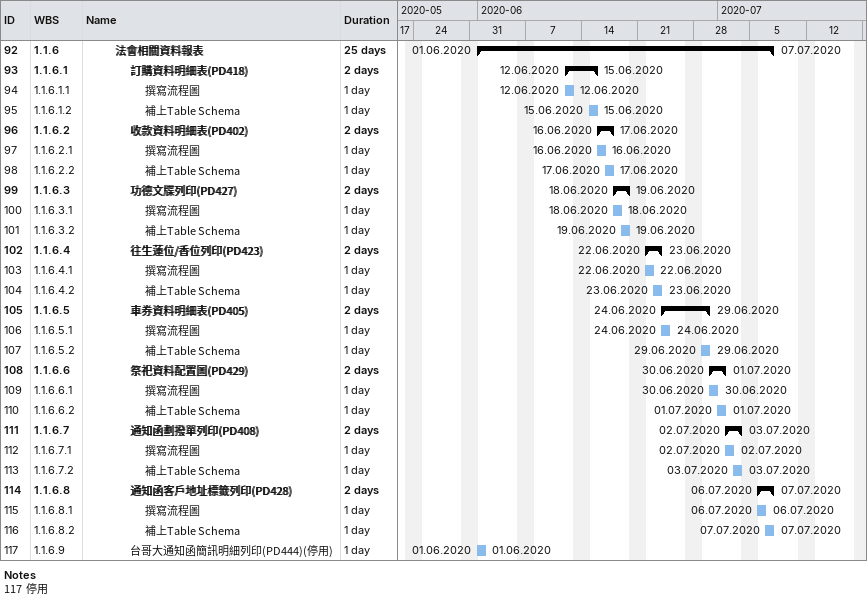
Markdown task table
| ID | WBS | Task | Duration | Start | Finish |
|---|---|---|---|---|---|
| 92 | 1.1.6 | **法會相關資料報表** | 25d | 2020-06-01 | 2020-07-07 |
| 93 | 1.1.6.1 | **訂購資料明細表(PD418)** | 2d | 2020-06-12 | 2020-06-15 |
| 94 | 1.1.6.1.1 | 撰寫流程圖 | 1d | 2020-06-12 | 2020-06-12 |
| 95 | 1.1.6.1.2 | 補上Table Schema | 1d | 2020-06-15 | 2020-06-15 |
| 96 | 1.1.6.2 | **收款資料明細表(PD402)** | 2d | 2020-06-16 | 2020-06-17 |
| 97 | 1.1.6.2.1 | 撰寫流程圖 | 1d | 2020-06-16 | 2020-06-16 |
| 98 | 1.1.6.2.2 | 補上Table Schema | 1d | 2020-06-17 | 2020-06-17 |
| 99 | 1.1.6.3 | **功德文牒列印(PD427)** | 2d | 2020-06-18 | 2020-06-19 |
| 100 | 1.1.6.3.1 | 撰寫流程圖 | 1d | 2020-06-18 | 2020-06-18 |
| 101 | 1.1.6.3.2 | 補上Table Schema | 1d | 2020-06-19 | 2020-06-19 |
| 102 | 1.1.6.4 | **往生蓮位/香位列印(PD423)** | 2d | 2020-06-22 | 2020-06-23 |
| 103 | 1.1.6.4.1 | 撰寫流程圖 | 1d | 2020-06-22 | 2020-06-22 |
| 104 | 1.1.6.4.2 | 補上Table Schema | 1d | 2020-06-23 | 2020-06-23 |
| 105 | 1.1.6.5 | **車券資料明細表(PD405)** | 2d | 2020-06-24 | 2020-06-29 |
| 106 | 1.1.6.5.1 | 撰寫流程圖 | 1d | 2020-06-24 | 2020-06-24 |
| 107 | 1.1.6.5.2 | 補上Table Schema | 1d | 2020-06-29 | 2020-06-29 |
| 108 | 1.1.6.6 | **祭祀資料配置圖(PD429)** | 2d | 2020-06-30 | 2020-07-01 |
| 109 | 1.1.6.6.1 | 撰寫流程圖 | 1d | 2020-06-30 | 2020-06-30 |
| 110 | 1.1.6.6.2 | 補上Table Schema | 1d | 2020-07-01 | 2020-07-01 |
| 111 | 1.1.6.7 | **通知函劃撥單列印(PD408)** | 2d | 2020-07-02 | 2020-07-03 |
| 112 | 1.1.6.7.1 | 撰寫流程圖 | 1d | 2020-07-02 | 2020-07-02 |
| 113 | 1.1.6.7.2 | 補上Table Schema | 1d | 2020-07-03 | 2020-07-03 |
| 114 | 1.1.6.8 | **通知函客戶地址標籤列印(PD428)** | 2d | 2020-07-06 | 2020-07-07 |
| 115 | 1.1.6.8.1 | 撰寫流程圖 | 1d | 2020-07-06 | 2020-07-06 |
| 116 | 1.1.6.8.2 | 補上Table Schema | 1d | 2020-07-07 | 2020-07-07 |
| 117 | 1.1.6.9 | 台哥大通知函簡訊明細列印(PD444)(停用) | 1d | 2020-06-01 | 2020-06-01 |

Notes
- 117: 停用
